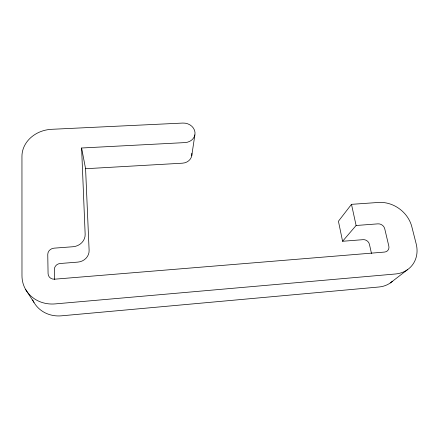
<?xml version="1.0" encoding="UTF-8"?>
<svg xmlns="http://www.w3.org/2000/svg" width="439" height="439" viewBox="0 0 439 439"><rect width="100%" height="100%" fill="white"/><g stroke="black" fill="none" stroke-linecap="round" stroke-linejoin="round"><path stroke-width="0.66" d="M191.728 155.84L194.872 134.91M342.579 241.274L356.106 225.492L378.028 223.846A5.899 5.059 37.1 0 1 384.734 228.774L388.828 246.109A5.987 5.158 39.3 0 1 384.597 252.063L54.677 279.182A6.552 5.97 -22.9 0 1 48.076 273.645L47.758 254.521A6.459 5.839 -19.6 0 1 54.035 248.161L73.05 246.734A12.605 11.419 -14.7 0 0 85.155 234.278L81.605 148.003L184.978 142.593A11.222 9.746 8.5 0 0 194.982 132.271A11.222 9.746 8.5 0 0 182.778 123.063L51.561 129.313A30.028 25.797 -8.4 0 0 21.95 156.317L21.977 275.752A32.777 29.852 -22.9 0 0 55.193 303.898L395.418 273.991A29.945 25.692 39.5 0 0 416.188 243.897L411.815 226.705A29.495 25.221 37.3 0 0 378.511 202.45L351.485 204.338L338.431 221.245L342.579 241.274L363.179 239.656A5.52 4.807 38.1 0 1 369.429 244.303L371.487 253.479M390.342 282.93L407.469 269.711M81.605 148.003L85.583 168.724L182.426 163.187A10.525 9.285 8.1 0 0 191.832 153.26M25.676 289.564L33.99 302.449M351.485 204.338L356.106 225.492M85.583 168.724L89.117 250.345A11.754 10.755 -16.7 0 1 77.868 262.105L60.17 263.499A6.014 5.487 -21.6 0 0 54.359 269.497L54.562 279.478M392.318 281.361A27.997 24.375 40.6 0 1 379 286.991L61.455 315.822A30.505 28.003 -25.2 0 1 32.695 299.914"/></g></svg>
